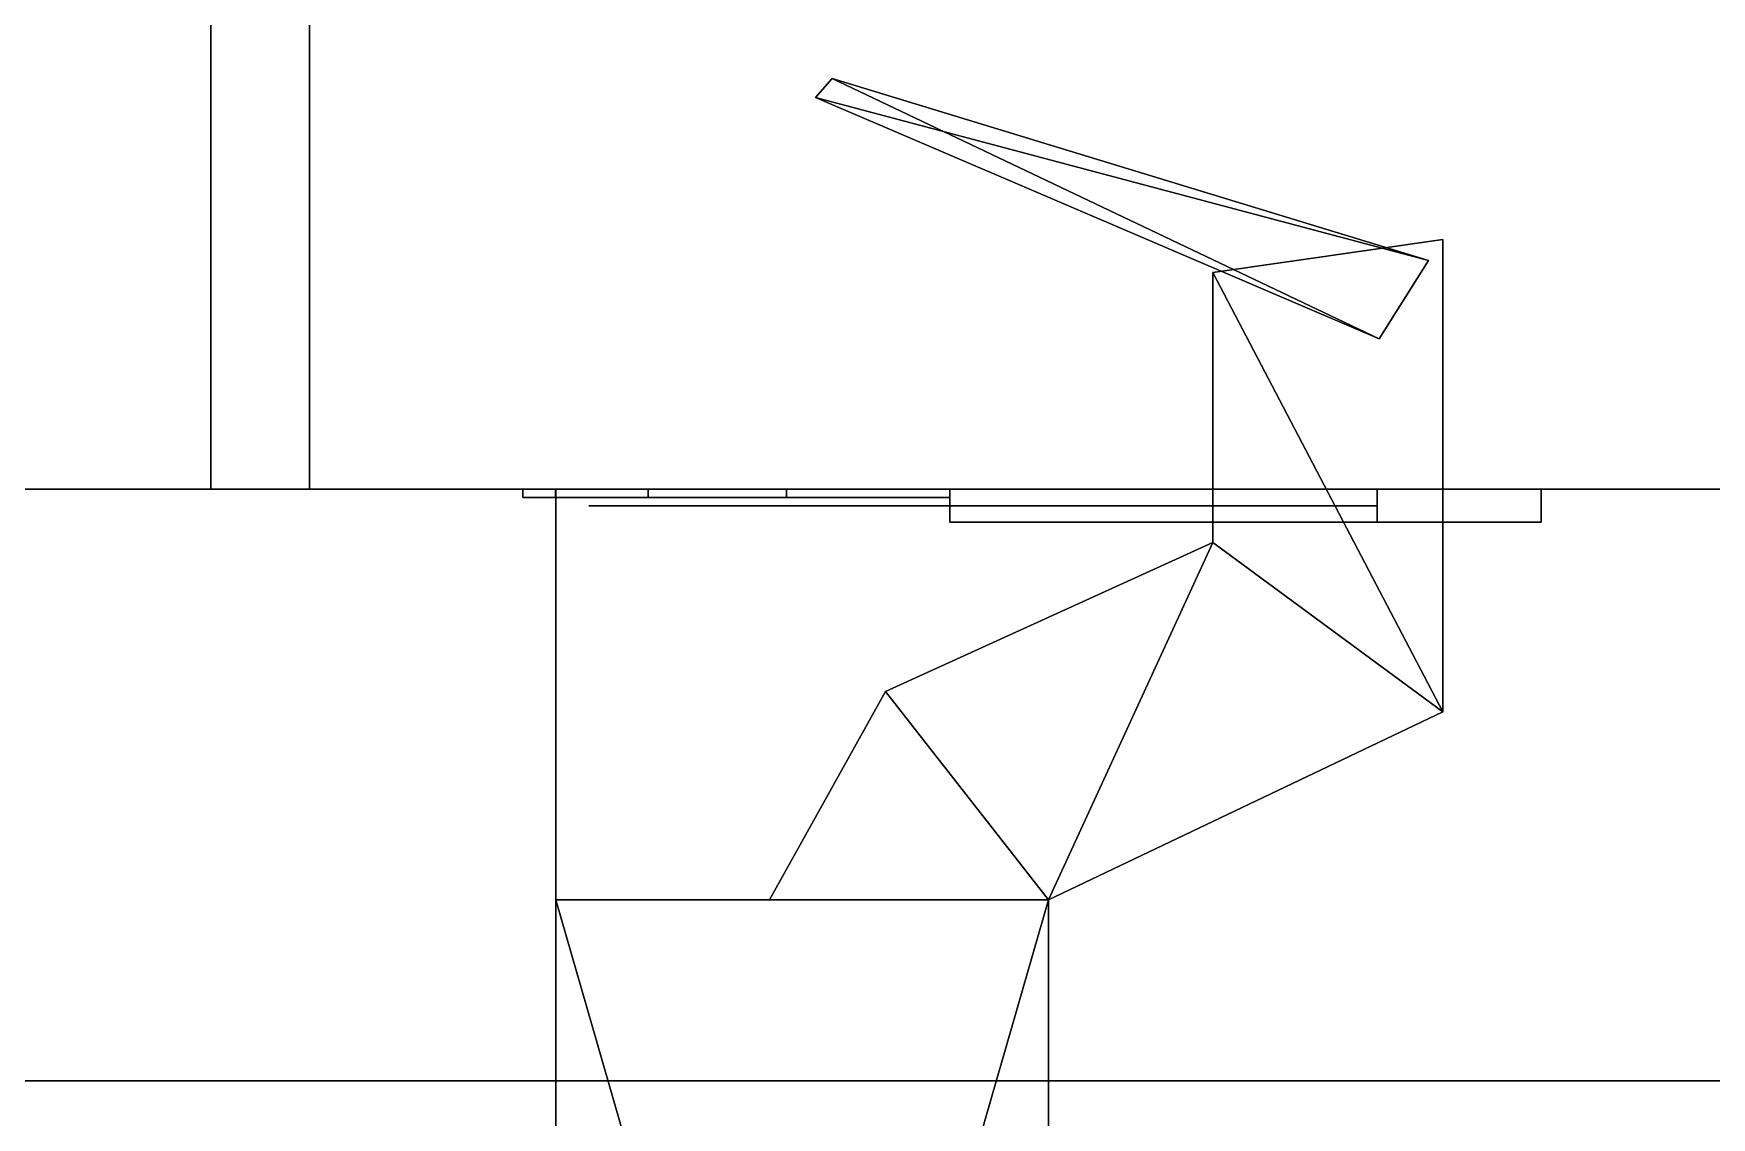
# Model space of a CAD drawing. Extents: x 0 to 4956, y -4930 to 0.
# Drawn here: x 1926.6 to 1977.7, y -4269.1 to -4236.1 of the extents above; entities that cross this region are included whole.
import ezdxf

# ---------------------------------------------------------------- set-up
doc = ezdxf.new("R2010")
doc.units = 0
for name, color, linetype in [('LAYER0', 7, 'CONTINUOUS'), ('LAYER1137', 28, 'CONTINUOUS'), ('LAYER1138', 253, 'CONTINUOUS'), ('LAYER1139', 28, 'CONTINUOUS'), ('LAYER1140', 253, 'CONTINUOUS'), ('LAYER1141', 28, 'CONTINUOUS'), ('LAYER1142', 253, 'CONTINUOUS'), ('LAYER1143', 28, 'CONTINUOUS'), ('LAYER1144', 253, 'CONTINUOUS'), ('LAYER1145', 28, 'CONTINUOUS'), ('LAYER1146', 253, 'CONTINUOUS'), ('LAYER1147', 9, 'CONTINUOUS'), ('LAYER1180', 9, 'CONTINUOUS'), ('LAYER1223', 9, 'CONTINUOUS'), ('LAYER832', 9, 'CONTINUOUS'), ('LAYER841', 7, 'CONTINUOUS'), ('LAYER843', 7, 'CONTINUOUS'), ('LAYER852', 7, 'CONTINUOUS')]:
    doc.layers.add(name, color=color, linetype=linetype)

msp = doc.modelspace()

# ---------------------------------------------------------------- linework, layer by layer
at = {"layer": 'LAYER0', "invisible_edges": 1}
for points in [[(4956, 0), (0, -4930), (0, 0), (4956, 0)], [(4956, -4930, 5), (0, 0, 5), (0, -4930, 5), (4956, -4930, 5)], [(0, 0, 5), (4956, -4930, 5), (4956, 0, 5), (0, 0, 5)], [(0, -4930), (4956, 0), (4956, -4930), (0, -4930)]]:
    msp.add_3dface(points, dxfattribs=at)
at = {"layer": 'LAYER1137'}
for points, invisible_edges in [([(1942.49, -4250.25, 183.0251), (1941.5, -4250.25, 188), (1943.5, -4250.25, 188), (1943.5, -4250.25, 182.5)], 10), ([(1941.5, -4250.25, 188), (1942.49, -4250.25, 192.9749), (1943.5, -4250.25, 193.5), (1943.5, -4250.25, 188)], 10), ([(1945.308, -4250.25, 178.8076), (1942.49, -4250.25, 183.0251), (1943.5, -4250.25, 182.5), (1947, -4250.25, 182.5)], 10), ([(1942.49, -4250.25, 192.9749), (1945.308, -4250.25, 197.1924), (1947, -4250.25, 193.5), (1943.5, -4250.25, 193.5)], 10), ([(1949.525, -4250.25, 175.9896), (1945.308, -4250.25, 178.8076), (1947, -4250.25, 182.5), (1950.5, -4250.25, 182.5)], 10), ([(1945.308, -4250.25, 197.1924), (1949.525, -4250.25, 200.0104), (1950.5, -4250.25, 193.5), (1947, -4250.25, 193.5)], 10), ([(1954.5, -4250.25, 175), (1949.525, -4250.25, 175.9896), (1950.5, -4250.25, 182.5), (1954.5, -4250.25, 179)], 2), ([(1949.525, -4250.25, 200.0104), (1954.5, -4250.25, 201), (1954.5, -4250.25, 197), (1950.5, -4250.25, 193.5)], 8), ([(1943.5, -4250.5, 193.5), (1943.5, -4250.5, 182.5), (1950.5, -4250.5, 182.5), (1950.291, -4250.5, 193.3167)], 4), ([(1950.291, -4250.5, 193.3167), (1950.5, -4250.5, 182.5), (1954.5, -4250.5, 179), (1954.5, -4250.5, 197)], 5), ([(1954.5, -4250.5, 197), (1954.5, -4250.5, 179), (1967.5, -4250.5, 179), (1967.5, -4250.5, 197)], 1), ([(1972.5, -4251, 167), (1967.5, -4251, 179), (1954.5, -4251, 179), (1954.5, -4251, 167)], 1), ([(1972.5, -4251, 209), (1967.5, -4251, 197), (1954.5, -4251, 197), (1954.5, -4251, 209)], 1), ([(1972.5, -4251, 209), (1972.5, -4251, 167), (1967.5, -4251, 179), (1967.5, -4251, 197)], 10)]:
    msp.add_3dface(points, dxfattribs=dict(at, invisible_edges=invisible_edges))
for points in [[(1954.5, -4250, 179), (1954.5, -4250, 167), (1954.5, -4250, 179)], [(1954.5, -4250, 197), (1954.5, -4250, 209), (1954.5, -4250, 197)], [(1967.5, -4251, 179), (1967.5, -4250, 179), (1954.5, -4250, 179), (1954.5, -4251, 179)], [(1954.5, -4251, 179), (1954.5, -4250, 179), (1954.5, -4250, 167), (1954.5, -4251, 167)], [(1954.5, -4251, 167), (1954.5, -4250, 167), (1972.5, -4250, 167), (1972.5, -4251, 167)], [(1967.5, -4251, 197), (1967.5, -4250, 197), (1954.5, -4250, 197), (1954.5, -4251, 197)], [(1954.5, -4251, 197), (1954.5, -4250, 197), (1954.5, -4250, 209), (1954.5, -4251, 209)], [(1954.5, -4251, 209), (1954.5, -4250, 209), (1972.5, -4250, 209), (1972.5, -4251, 209)], [(1972.5, -4250, 167), (1954.5, -4250, 167), (1954.5, -4250, 209), (1972.5, -4250, 209)], [(1967.5, -4250, 179), (1967.5, -4250, 197), (1967.5, -4250, 179)], [(1967.5, -4251, 179), (1967.5, -4250, 179), (1967.5, -4250, 197), (1967.5, -4251, 197)], [(1972.5, -4251, 209), (1972.5, -4250, 209), (1972.5, -4251, 209)], [(1972.5, -4250, 167), (1972.5, -4250, 209), (1972.5, -4251, 209), (1972.5, -4251, 167)], [(1972.5, -4251, 167), (1954.5, -4251, 167), (1954.5, -4251, 167), (1972.5, -4251, 167)], [(1972.5, -4251, 209), (1954.5, -4251, 209), (1954.5, -4251, 209), (1972.5, -4251, 209)]]:
    msp.add_3dface(points, dxfattribs=at)
at = {"layer": 'LAYER1138'}
for points in [[(1950.41, -4238.08, 182.3478), (1950.91, -4237.5, 182.3478), (1967.57, -4245.42, 182.3478), (1950.41, -4238.08, 182.3478)], [(1950.41, -4238.08, 193.6522), (1969.07, -4243.04, 193.6522), (1950.91, -4237.5, 193.6522), (1950.41, -4238.08, 193.6522)], [(1967.57, -4245.42, 182.3478), (1950.91, -4237.5, 182.3478), (1969.07, -4243.04, 182.3478), (1967.57, -4245.42, 182.3478)], [(1950.91, -4237.5, 182.3478), (1950.91, -4237.5, 193.6522), (1969.07, -4243.04, 182.3478), (1950.91, -4237.5, 182.3478)], [(1969.07, -4243.04, 182.3478), (1950.91, -4237.5, 193.6522), (1969.07, -4243.04, 193.6522), (1969.07, -4243.04, 182.3478)], [(1967.57, -4245.42, 193.6522), (1969.07, -4243.04, 193.6522), (1950.41, -4238.08, 193.6522), (1967.57, -4245.42, 193.6522)], [(1969.5, -4256.77, 194.7826), (1969.5, -4242.4, 194.7826), (1962.5, -4243.4, 194.7826), (1969.5, -4256.77, 194.7826)], [(1969.5, -4242.4, 181.2174), (1969.5, -4256.77, 181.2174), (1962.5, -4243.4, 181.2174), (1969.5, -4242.4, 181.2174)], [(1969.5, -4256.77, 194.7826), (1969.5, -4256.77, 181.2174), (1969.5, -4242.4, 181.2174), (1969.5, -4256.77, 194.7826)], [(1969.5, -4256.77, 194.7826), (1969.5, -4242.4, 181.2174), (1969.5, -4242.4, 194.7826), (1969.5, -4256.77, 194.7826)], [(1969.5, -4256.77, 194.7826), (1962.5, -4243.4, 194.7826), (1962.5, -4251.62, 194.7826), (1969.5, -4256.77, 194.7826)], [(1962.5, -4243.4, 181.2174), (1969.5, -4256.77, 181.2174), (1962.5, -4251.62, 181.2174), (1962.5, -4243.4, 181.2174)], [(1952.54, -4256.16, 194.7826), (1957.5, -4262.5, 194.7826), (1962.5, -4251.62, 194.7826), (1952.54, -4256.16, 194.7826)], [(1957.5, -4262.5, 181.2174), (1952.54, -4256.16, 181.2174), (1962.5, -4251.62, 181.2174), (1957.5, -4262.5, 181.2174)], [(1962.5, -4251.62, 194.7826), (1957.5, -4262.5, 194.7826), (1969.5, -4256.77, 194.7826), (1962.5, -4251.62, 194.7826)], [(1957.5, -4262.5, 181.2174), (1962.5, -4251.62, 181.2174), (1969.5, -4256.77, 181.2174), (1957.5, -4262.5, 181.2174)], [(1957.5, -4262.5, 194.7826), (1952.54, -4256.16, 194.7826), (1949, -4262.5, 194.7826), (1957.5, -4262.5, 194.7826)], [(1952.54, -4256.16, 181.2174), (1957.5, -4262.5, 181.2174), (1949, -4262.5, 181.2174), (1952.54, -4256.16, 181.2174)], [(1969.5, -4256.77, 181.2174), (1969.5, -4256.77, 194.7826), (1957.5, -4262.5, 181.2174), (1969.5, -4256.77, 181.2174)], [(1957.5, -4262.5, 181.2174), (1969.5, -4256.77, 194.7826), (1957.5, -4262.5, 194.7826), (1957.5, -4262.5, 181.2174)], [(1942.5, -4262.5, 181.2174), (1957.5, -4262.5, 181.2174), (1942.5, -4314.5, 181.2174), (1942.5, -4262.5, 181.2174)], [(1942.5, -4314.5, 181.2174), (1957.5, -4262.5, 181.2174), (1957.5, -4314.5, 181.2174), (1942.5, -4314.5, 181.2174)], [(1942.5, -4314.5, 194.7826), (1957.5, -4314.5, 194.7826), (1942.5, -4262.5, 194.7826), (1942.5, -4314.5, 194.7826)], [(1942.5, -4262.5, 194.7826), (1957.5, -4314.5, 194.7826), (1957.5, -4262.5, 194.7826), (1942.5, -4262.5, 194.7826)], [(1957.5, -4262.5, 181.2174), (1957.5, -4262.5, 194.7826), (1957.5, -4314.5, 181.2174), (1957.5, -4262.5, 181.2174)], [(1957.5, -4314.5, 181.2174), (1957.5, -4262.5, 194.7826), (1957.5, -4314.5, 194.7826), (1957.5, -4314.5, 181.2174)]]:
    msp.add_3dface(points, dxfattribs=at)
at = {"layer": 'LAYER1139'}
for points, invisible_edges in [([(1942.49, -4250.25, 746.5251), (1941.5, -4250.25, 751.5), (1943.5, -4250.25, 751.5), (1943.5, -4250.25, 746)], 10), ([(1941.5, -4250.25, 751.5), (1942.49, -4250.25, 756.4749), (1943.5, -4250.25, 757), (1943.5, -4250.25, 751.5)], 10), ([(1945.308, -4250.25, 742.3076), (1942.49, -4250.25, 746.5251), (1943.5, -4250.25, 746), (1947, -4250.25, 746)], 10), ([(1942.49, -4250.25, 756.4749), (1945.308, -4250.25, 760.6924), (1947, -4250.25, 757), (1943.5, -4250.25, 757)], 10), ([(1949.525, -4250.25, 739.4896), (1945.308, -4250.25, 742.3076), (1947, -4250.25, 746), (1950.5, -4250.25, 746)], 10), ([(1945.308, -4250.25, 760.6924), (1949.525, -4250.25, 763.5104), (1950.5, -4250.25, 757), (1947, -4250.25, 757)], 10), ([(1954.5, -4250.25, 738.5), (1949.525, -4250.25, 739.4896), (1950.5, -4250.25, 746), (1954.5, -4250.25, 742.5)], 2), ([(1949.525, -4250.25, 763.5104), (1954.5, -4250.25, 764.5), (1954.5, -4250.25, 760.5), (1950.5, -4250.25, 757)], 8), ([(1943.5, -4250.5, 757), (1943.5, -4250.5, 746), (1950.5, -4250.5, 746), (1950.291, -4250.5, 756.8167)], 4), ([(1950.291, -4250.5, 756.8167), (1950.5, -4250.5, 746), (1954.5, -4250.5, 742.5), (1954.5, -4250.5, 760.5)], 5), ([(1954.5, -4250.5, 760.5), (1954.5, -4250.5, 742.5), (1967.5, -4250.5, 742.5), (1967.5, -4250.5, 760.5)], 1), ([(1972.5, -4251, 730.5), (1967.5, -4251, 742.5), (1954.5, -4251, 742.5), (1954.5, -4251, 730.5)], 1), ([(1972.5, -4251, 772.5), (1967.5, -4251, 760.5), (1954.5, -4251, 760.5), (1954.5, -4251, 772.5)], 1), ([(1972.5, -4251, 772.5), (1972.5, -4251, 730.5), (1967.5, -4251, 742.5), (1967.5, -4251, 760.5)], 10)]:
    msp.add_3dface(points, dxfattribs=dict(at, invisible_edges=invisible_edges))
for points in [[(1954.5, -4250, 742.5), (1954.5, -4250, 730.5), (1954.5, -4250, 742.5)], [(1954.5, -4250, 760.5), (1954.5, -4250, 772.5), (1954.5, -4250, 760.5)], [(1967.5, -4251, 742.5), (1967.5, -4250, 742.5), (1954.5, -4250, 742.5), (1954.5, -4251, 742.5)], [(1954.5, -4251, 742.5), (1954.5, -4250, 742.5), (1954.5, -4250, 730.5), (1954.5, -4251, 730.5)], [(1954.5, -4251, 730.5), (1954.5, -4250, 730.5), (1972.5, -4250, 730.5), (1972.5, -4251, 730.5)], [(1967.5, -4251, 760.5), (1967.5, -4250, 760.5), (1954.5, -4250, 760.5), (1954.5, -4251, 760.5)], [(1954.5, -4251, 760.5), (1954.5, -4250, 760.5), (1954.5, -4250, 772.5), (1954.5, -4251, 772.5)], [(1954.5, -4251, 772.5), (1954.5, -4250, 772.5), (1972.5, -4250, 772.5), (1972.5, -4251, 772.5)], [(1972.5, -4250, 730.5), (1954.5, -4250, 730.5), (1954.5, -4250, 772.5), (1972.5, -4250, 772.5)], [(1967.5, -4250, 742.5), (1967.5, -4250, 760.5), (1967.5, -4250, 742.5)], [(1967.5, -4251, 742.5), (1967.5, -4250, 742.5), (1967.5, -4250, 760.5), (1967.5, -4251, 760.5)], [(1972.5, -4251, 772.5), (1972.5, -4250, 772.5), (1972.5, -4251, 772.5)], [(1972.5, -4250, 730.5), (1972.5, -4250, 772.5), (1972.5, -4251, 772.5), (1972.5, -4251, 730.5)], [(1972.5, -4251, 730.5), (1954.5, -4251, 730.5), (1954.5, -4251, 730.5), (1972.5, -4251, 730.5)], [(1972.5, -4251, 772.5), (1954.5, -4251, 772.5), (1954.5, -4251, 772.5), (1972.5, -4251, 772.5)]]:
    msp.add_3dface(points, dxfattribs=at)
at = {"layer": 'LAYER1140'}
for points in [[(1950.41, -4238.08, 745.8478), (1950.91, -4237.5, 745.8478), (1967.57, -4245.42, 745.8478), (1950.41, -4238.08, 745.8478)], [(1950.41, -4238.08, 757.1522), (1969.07, -4243.04, 757.1522), (1950.91, -4237.5, 757.1522), (1950.41, -4238.08, 757.1522)], [(1967.57, -4245.42, 745.8478), (1950.91, -4237.5, 745.8478), (1969.07, -4243.04, 745.8478), (1967.57, -4245.42, 745.8478)], [(1950.91, -4237.5, 745.8478), (1950.91, -4237.5, 757.1522), (1969.07, -4243.04, 745.8478), (1950.91, -4237.5, 745.8478)], [(1969.07, -4243.04, 745.8478), (1950.91, -4237.5, 757.1522), (1969.07, -4243.04, 757.1522), (1969.07, -4243.04, 745.8478)], [(1967.57, -4245.42, 757.1522), (1969.07, -4243.04, 757.1522), (1950.41, -4238.08, 757.1522), (1967.57, -4245.42, 757.1522)], [(1969.5, -4256.77, 758.2826), (1969.5, -4242.4, 758.2826), (1962.5, -4243.4, 758.2826), (1969.5, -4256.77, 758.2826)], [(1969.5, -4242.4, 744.7174), (1969.5, -4256.77, 744.7174), (1962.5, -4243.4, 744.7174), (1969.5, -4242.4, 744.7174)], [(1969.5, -4256.77, 758.2826), (1969.5, -4256.77, 744.7174), (1969.5, -4242.4, 744.7174), (1969.5, -4256.77, 758.2826)], [(1969.5, -4256.77, 758.2826), (1969.5, -4242.4, 744.7174), (1969.5, -4242.4, 758.2826), (1969.5, -4256.77, 758.2826)], [(1969.5, -4256.77, 758.2826), (1962.5, -4243.4, 758.2826), (1962.5, -4251.62, 758.2826), (1969.5, -4256.77, 758.2826)], [(1962.5, -4243.4, 744.7174), (1969.5, -4256.77, 744.7174), (1962.5, -4251.62, 744.7174), (1962.5, -4243.4, 744.7174)], [(1952.54, -4256.16, 758.2826), (1957.5, -4262.5, 758.2826), (1962.5, -4251.62, 758.2826), (1952.54, -4256.16, 758.2826)], [(1957.5, -4262.5, 744.7174), (1952.54, -4256.16, 744.7174), (1962.5, -4251.62, 744.7174), (1957.5, -4262.5, 744.7174)], [(1962.5, -4251.62, 758.2826), (1957.5, -4262.5, 758.2826), (1969.5, -4256.77, 758.2826), (1962.5, -4251.62, 758.2826)], [(1957.5, -4262.5, 744.7174), (1962.5, -4251.62, 744.7174), (1969.5, -4256.77, 744.7174), (1957.5, -4262.5, 744.7174)], [(1957.5, -4262.5, 758.2826), (1952.54, -4256.16, 758.2826), (1949, -4262.5, 758.2826), (1957.5, -4262.5, 758.2826)], [(1952.54, -4256.16, 744.7174), (1957.5, -4262.5, 744.7174), (1949, -4262.5, 744.7174), (1952.54, -4256.16, 744.7174)], [(1969.5, -4256.77, 744.7174), (1969.5, -4256.77, 758.2826), (1957.5, -4262.5, 744.7174), (1969.5, -4256.77, 744.7174)], [(1957.5, -4262.5, 744.7174), (1969.5, -4256.77, 758.2826), (1957.5, -4262.5, 758.2826), (1957.5, -4262.5, 744.7174)], [(1942.5, -4262.5, 744.7174), (1957.5, -4262.5, 744.7174), (1942.5, -4314.5, 744.7174), (1942.5, -4262.5, 744.7174)], [(1942.5, -4314.5, 744.7174), (1957.5, -4262.5, 744.7174), (1957.5, -4314.5, 744.7174), (1942.5, -4314.5, 744.7174)], [(1942.5, -4314.5, 758.2826), (1957.5, -4314.5, 758.2826), (1942.5, -4262.5, 758.2826), (1942.5, -4314.5, 758.2826)], [(1942.5, -4262.5, 758.2826), (1957.5, -4314.5, 758.2826), (1957.5, -4262.5, 758.2826), (1942.5, -4262.5, 758.2826)], [(1957.5, -4262.5, 744.7174), (1957.5, -4262.5, 758.2826), (1957.5, -4314.5, 744.7174), (1957.5, -4262.5, 744.7174)], [(1957.5, -4314.5, 744.7174), (1957.5, -4262.5, 758.2826), (1957.5, -4314.5, 758.2826), (1957.5, -4314.5, 744.7174)]]:
    msp.add_3dface(points, dxfattribs=at)
at = {"layer": 'LAYER1141'}
for points, invisible_edges in [([(1942.49, -4250.25, 1310.025), (1941.5, -4250.25, 1315), (1943.5, -4250.25, 1315), (1943.5, -4250.25, 1309.5)], 10), ([(1941.5, -4250.25, 1315), (1942.49, -4250.25, 1319.975), (1943.5, -4250.25, 1320.5), (1943.5, -4250.25, 1315)], 10), ([(1945.308, -4250.25, 1305.808), (1942.49, -4250.25, 1310.025), (1943.5, -4250.25, 1309.5), (1947, -4250.25, 1309.5)], 10), ([(1942.49, -4250.25, 1319.975), (1945.308, -4250.25, 1324.192), (1947, -4250.25, 1320.5), (1943.5, -4250.25, 1320.5)], 10), ([(1949.525, -4250.25, 1302.99), (1945.308, -4250.25, 1305.808), (1947, -4250.25, 1309.5), (1950.5, -4250.25, 1309.5)], 10), ([(1945.308, -4250.25, 1324.192), (1949.525, -4250.25, 1327.01), (1950.5, -4250.25, 1320.5), (1947, -4250.25, 1320.5)], 10), ([(1954.5, -4250.25, 1302), (1949.525, -4250.25, 1302.99), (1950.5, -4250.25, 1309.5), (1954.5, -4250.25, 1306)], 2), ([(1949.525, -4250.25, 1327.01), (1954.5, -4250.25, 1328), (1954.5, -4250.25, 1324), (1950.5, -4250.25, 1320.5)], 8), ([(1943.5, -4250.5, 1320.5), (1943.5, -4250.5, 1309.5), (1950.5, -4250.5, 1309.5), (1950.291, -4250.5, 1320.317)], 4), ([(1950.291, -4250.5, 1320.317), (1950.5, -4250.5, 1309.5), (1954.5, -4250.5, 1306), (1954.5, -4250.5, 1324)], 5), ([(1954.5, -4250.5, 1324), (1954.5, -4250.5, 1306), (1967.5, -4250.5, 1306), (1967.5, -4250.5, 1324)], 1), ([(1972.5, -4251, 1294), (1967.5, -4251, 1306), (1954.5, -4251, 1306), (1954.5, -4251, 1294)], 1), ([(1972.5, -4251, 1336), (1967.5, -4251, 1324), (1954.5, -4251, 1324), (1954.5, -4251, 1336)], 1), ([(1972.5, -4251, 1336), (1972.5, -4251, 1294), (1967.5, -4251, 1306), (1967.5, -4251, 1324)], 10)]:
    msp.add_3dface(points, dxfattribs=dict(at, invisible_edges=invisible_edges))
for points in [[(1954.5, -4250, 1306), (1954.5, -4250, 1294), (1954.5, -4250, 1306)], [(1954.5, -4250, 1324), (1954.5, -4250, 1336), (1954.5, -4250, 1324)], [(1967.5, -4251, 1306), (1967.5, -4250, 1306), (1954.5, -4250, 1306), (1954.5, -4251, 1306)], [(1954.5, -4251, 1306), (1954.5, -4250, 1306), (1954.5, -4250, 1294), (1954.5, -4251, 1294)], [(1954.5, -4251, 1294), (1954.5, -4250, 1294), (1972.5, -4250, 1294), (1972.5, -4251, 1294)], [(1967.5, -4251, 1324), (1967.5, -4250, 1324), (1954.5, -4250, 1324), (1954.5, -4251, 1324)], [(1954.5, -4251, 1324), (1954.5, -4250, 1324), (1954.5, -4250, 1336), (1954.5, -4251, 1336)], [(1954.5, -4251, 1336), (1954.5, -4250, 1336), (1972.5, -4250, 1336), (1972.5, -4251, 1336)], [(1972.5, -4250, 1294), (1954.5, -4250, 1294), (1954.5, -4250, 1336), (1972.5, -4250, 1336)], [(1967.5, -4250, 1306), (1967.5, -4250, 1324), (1967.5, -4250, 1306)], [(1967.5, -4251, 1306), (1967.5, -4250, 1306), (1967.5, -4250, 1324), (1967.5, -4251, 1324)], [(1972.5, -4251, 1336), (1972.5, -4250, 1336), (1972.5, -4251, 1336)], [(1972.5, -4250, 1294), (1972.5, -4250, 1336), (1972.5, -4251, 1336), (1972.5, -4251, 1294)], [(1972.5, -4251, 1294), (1954.5, -4251, 1294), (1954.5, -4251, 1294), (1972.5, -4251, 1294)], [(1972.5, -4251, 1336), (1954.5, -4251, 1336), (1954.5, -4251, 1336), (1972.5, -4251, 1336)]]:
    msp.add_3dface(points, dxfattribs=at)
at = {"layer": 'LAYER1142'}
for points in [[(1950.41, -4238.08, 1309.348), (1950.91, -4237.5, 1309.348), (1967.57, -4245.42, 1309.348), (1950.41, -4238.08, 1309.348)], [(1950.41, -4238.08, 1320.652), (1969.07, -4243.04, 1320.652), (1950.91, -4237.5, 1320.652), (1950.41, -4238.08, 1320.652)], [(1967.57, -4245.42, 1309.348), (1950.91, -4237.5, 1309.348), (1969.07, -4243.04, 1309.348), (1967.57, -4245.42, 1309.348)], [(1950.91, -4237.5, 1309.348), (1950.91, -4237.5, 1320.652), (1969.07, -4243.04, 1309.348), (1950.91, -4237.5, 1309.348)], [(1969.07, -4243.04, 1309.348), (1950.91, -4237.5, 1320.652), (1969.07, -4243.04, 1320.652), (1969.07, -4243.04, 1309.348)], [(1967.57, -4245.42, 1320.652), (1969.07, -4243.04, 1320.652), (1950.41, -4238.08, 1320.652), (1967.57, -4245.42, 1320.652)], [(1969.5, -4256.77, 1321.783), (1969.5, -4242.4, 1321.783), (1962.5, -4243.4, 1321.783), (1969.5, -4256.77, 1321.783)], [(1969.5, -4242.4, 1308.217), (1969.5, -4256.77, 1308.217), (1962.5, -4243.4, 1308.217), (1969.5, -4242.4, 1308.217)], [(1969.5, -4256.77, 1321.783), (1969.5, -4256.77, 1308.217), (1969.5, -4242.4, 1308.217), (1969.5, -4256.77, 1321.783)], [(1969.5, -4256.77, 1321.783), (1969.5, -4242.4, 1308.217), (1969.5, -4242.4, 1321.783), (1969.5, -4256.77, 1321.783)], [(1969.5, -4256.77, 1321.783), (1962.5, -4243.4, 1321.783), (1962.5, -4251.62, 1321.783), (1969.5, -4256.77, 1321.783)], [(1962.5, -4243.4, 1308.217), (1969.5, -4256.77, 1308.217), (1962.5, -4251.62, 1308.217), (1962.5, -4243.4, 1308.217)], [(1952.54, -4256.16, 1321.783), (1957.5, -4262.5, 1321.783), (1962.5, -4251.62, 1321.783), (1952.54, -4256.16, 1321.783)], [(1957.5, -4262.5, 1308.217), (1952.54, -4256.16, 1308.217), (1962.5, -4251.62, 1308.217), (1957.5, -4262.5, 1308.217)], [(1962.5, -4251.62, 1321.783), (1957.5, -4262.5, 1321.783), (1969.5, -4256.77, 1321.783), (1962.5, -4251.62, 1321.783)], [(1957.5, -4262.5, 1308.217), (1962.5, -4251.62, 1308.217), (1969.5, -4256.77, 1308.217), (1957.5, -4262.5, 1308.217)], [(1957.5, -4262.5, 1321.783), (1952.54, -4256.16, 1321.783), (1949, -4262.5, 1321.783), (1957.5, -4262.5, 1321.783)], [(1952.54, -4256.16, 1308.217), (1957.5, -4262.5, 1308.217), (1949, -4262.5, 1308.217), (1952.54, -4256.16, 1308.217)], [(1969.5, -4256.77, 1308.217), (1969.5, -4256.77, 1321.783), (1957.5, -4262.5, 1308.217), (1969.5, -4256.77, 1308.217)], [(1957.5, -4262.5, 1308.217), (1969.5, -4256.77, 1321.783), (1957.5, -4262.5, 1321.783), (1957.5, -4262.5, 1308.217)], [(1942.5, -4262.5, 1308.217), (1957.5, -4262.5, 1308.217), (1942.5, -4314.5, 1308.217), (1942.5, -4262.5, 1308.217)], [(1942.5, -4314.5, 1308.217), (1957.5, -4262.5, 1308.217), (1957.5, -4314.5, 1308.217), (1942.5, -4314.5, 1308.217)], [(1942.5, -4314.5, 1321.783), (1957.5, -4314.5, 1321.783), (1942.5, -4262.5, 1321.783), (1942.5, -4314.5, 1321.783)], [(1942.5, -4262.5, 1321.783), (1957.5, -4314.5, 1321.783), (1957.5, -4262.5, 1321.783), (1942.5, -4262.5, 1321.783)], [(1957.5, -4262.5, 1308.217), (1957.5, -4262.5, 1321.783), (1957.5, -4314.5, 1308.217), (1957.5, -4262.5, 1308.217)], [(1957.5, -4314.5, 1308.217), (1957.5, -4262.5, 1321.783), (1957.5, -4314.5, 1321.783), (1957.5, -4314.5, 1308.217)]]:
    msp.add_3dface(points, dxfattribs=at)
at = {"layer": 'LAYER1143'}
for points, invisible_edges in [([(1942.49, -4250.25, 1873.525), (1941.5, -4250.25, 1878.5), (1943.5, -4250.25, 1878.5), (1943.5, -4250.25, 1873)], 10), ([(1941.5, -4250.25, 1878.5), (1942.49, -4250.25, 1883.475), (1943.5, -4250.25, 1884), (1943.5, -4250.25, 1878.5)], 10), ([(1945.308, -4250.25, 1869.308), (1942.49, -4250.25, 1873.525), (1943.5, -4250.25, 1873), (1947, -4250.25, 1873)], 10), ([(1942.49, -4250.25, 1883.475), (1945.308, -4250.25, 1887.692), (1947, -4250.25, 1884), (1943.5, -4250.25, 1884)], 10), ([(1949.525, -4250.25, 1866.49), (1945.308, -4250.25, 1869.308), (1947, -4250.25, 1873), (1950.5, -4250.25, 1873)], 10), ([(1945.308, -4250.25, 1887.692), (1949.525, -4250.25, 1890.51), (1950.5, -4250.25, 1884), (1947, -4250.25, 1884)], 10), ([(1954.5, -4250.25, 1865.5), (1949.525, -4250.25, 1866.49), (1950.5, -4250.25, 1873), (1954.5, -4250.25, 1869.5)], 2), ([(1949.525, -4250.25, 1890.51), (1954.5, -4250.25, 1891.5), (1954.5, -4250.25, 1887.5), (1950.5, -4250.25, 1884)], 8), ([(1943.5, -4250.5, 1884), (1943.5, -4250.5, 1873), (1950.5, -4250.5, 1873), (1950.291, -4250.5, 1883.817)], 4), ([(1950.291, -4250.5, 1883.817), (1950.5, -4250.5, 1873), (1954.5, -4250.5, 1869.5), (1954.5, -4250.5, 1887.5)], 5), ([(1954.5, -4250.5, 1887.5), (1954.5, -4250.5, 1869.5), (1967.5, -4250.5, 1869.5), (1967.5, -4250.5, 1887.5)], 1), ([(1972.5, -4251, 1857.5), (1967.5, -4251, 1869.5), (1954.5, -4251, 1869.5), (1954.5, -4251, 1857.5)], 1), ([(1972.5, -4251, 1899.5), (1967.5, -4251, 1887.5), (1954.5, -4251, 1887.5), (1954.5, -4251, 1899.5)], 1), ([(1972.5, -4251, 1899.5), (1972.5, -4251, 1857.5), (1967.5, -4251, 1869.5), (1967.5, -4251, 1887.5)], 10)]:
    msp.add_3dface(points, dxfattribs=dict(at, invisible_edges=invisible_edges))
for points in [[(1954.5, -4250, 1869.5), (1954.5, -4250, 1857.5), (1954.5, -4250, 1869.5)], [(1954.5, -4250, 1887.5), (1954.5, -4250, 1899.5), (1954.5, -4250, 1887.5)], [(1967.5, -4251, 1869.5), (1967.5, -4250, 1869.5), (1954.5, -4250, 1869.5), (1954.5, -4251, 1869.5)], [(1954.5, -4251, 1869.5), (1954.5, -4250, 1869.5), (1954.5, -4250, 1857.5), (1954.5, -4251, 1857.5)], [(1954.5, -4251, 1857.5), (1954.5, -4250, 1857.5), (1972.5, -4250, 1857.5), (1972.5, -4251, 1857.5)], [(1967.5, -4251, 1887.5), (1967.5, -4250, 1887.5), (1954.5, -4250, 1887.5), (1954.5, -4251, 1887.5)], [(1954.5, -4251, 1887.5), (1954.5, -4250, 1887.5), (1954.5, -4250, 1899.5), (1954.5, -4251, 1899.5)], [(1954.5, -4251, 1899.5), (1954.5, -4250, 1899.5), (1972.5, -4250, 1899.5), (1972.5, -4251, 1899.5)], [(1972.5, -4250, 1857.5), (1954.5, -4250, 1857.5), (1954.5, -4250, 1899.5), (1972.5, -4250, 1899.5)], [(1967.5, -4250, 1869.5), (1967.5, -4250, 1887.5), (1967.5, -4250, 1869.5)], [(1967.5, -4251, 1869.5), (1967.5, -4250, 1869.5), (1967.5, -4250, 1887.5), (1967.5, -4251, 1887.5)], [(1972.5, -4251, 1899.5), (1972.5, -4250, 1899.5), (1972.5, -4251, 1899.5)], [(1972.5, -4250, 1857.5), (1972.5, -4250, 1899.5), (1972.5, -4251, 1899.5), (1972.5, -4251, 1857.5)], [(1972.5, -4251, 1857.5), (1954.5, -4251, 1857.5), (1954.5, -4251, 1857.5), (1972.5, -4251, 1857.5)], [(1972.5, -4251, 1899.5), (1954.5, -4251, 1899.5), (1954.5, -4251, 1899.5), (1972.5, -4251, 1899.5)]]:
    msp.add_3dface(points, dxfattribs=at)
at = {"layer": 'LAYER1144'}
for points in [[(1950.41, -4238.08, 1872.848), (1950.91, -4237.5, 1872.848), (1967.57, -4245.42, 1872.848), (1950.41, -4238.08, 1872.848)], [(1950.41, -4238.08, 1884.152), (1969.07, -4243.04, 1884.152), (1950.91, -4237.5, 1884.152), (1950.41, -4238.08, 1884.152)], [(1967.57, -4245.42, 1872.848), (1950.91, -4237.5, 1872.848), (1969.07, -4243.04, 1872.848), (1967.57, -4245.42, 1872.848)], [(1950.91, -4237.5, 1872.848), (1950.91, -4237.5, 1884.152), (1969.07, -4243.04, 1872.848), (1950.91, -4237.5, 1872.848)], [(1969.07, -4243.04, 1872.848), (1950.91, -4237.5, 1884.152), (1969.07, -4243.04, 1884.152), (1969.07, -4243.04, 1872.848)], [(1967.57, -4245.42, 1884.152), (1969.07, -4243.04, 1884.152), (1950.41, -4238.08, 1884.152), (1967.57, -4245.42, 1884.152)], [(1969.5, -4256.77, 1885.283), (1969.5, -4242.4, 1885.283), (1962.5, -4243.4, 1885.283), (1969.5, -4256.77, 1885.283)], [(1969.5, -4242.4, 1871.717), (1969.5, -4256.77, 1871.717), (1962.5, -4243.4, 1871.717), (1969.5, -4242.4, 1871.717)], [(1969.5, -4256.77, 1885.283), (1969.5, -4256.77, 1871.717), (1969.5, -4242.4, 1871.717), (1969.5, -4256.77, 1885.283)], [(1969.5, -4256.77, 1885.283), (1969.5, -4242.4, 1871.717), (1969.5, -4242.4, 1885.283), (1969.5, -4256.77, 1885.283)], [(1969.5, -4256.77, 1885.283), (1962.5, -4243.4, 1885.283), (1962.5, -4251.62, 1885.283), (1969.5, -4256.77, 1885.283)], [(1962.5, -4243.4, 1871.717), (1969.5, -4256.77, 1871.717), (1962.5, -4251.62, 1871.717), (1962.5, -4243.4, 1871.717)], [(1952.54, -4256.16, 1885.283), (1957.5, -4262.5, 1885.283), (1962.5, -4251.62, 1885.283), (1952.54, -4256.16, 1885.283)], [(1957.5, -4262.5, 1871.717), (1952.54, -4256.16, 1871.717), (1962.5, -4251.62, 1871.717), (1957.5, -4262.5, 1871.717)], [(1962.5, -4251.62, 1885.283), (1957.5, -4262.5, 1885.283), (1969.5, -4256.77, 1885.283), (1962.5, -4251.62, 1885.283)], [(1957.5, -4262.5, 1871.717), (1962.5, -4251.62, 1871.717), (1969.5, -4256.77, 1871.717), (1957.5, -4262.5, 1871.717)], [(1957.5, -4262.5, 1885.283), (1952.54, -4256.16, 1885.283), (1949, -4262.5, 1885.283), (1957.5, -4262.5, 1885.283)], [(1952.54, -4256.16, 1871.717), (1957.5, -4262.5, 1871.717), (1949, -4262.5, 1871.717), (1952.54, -4256.16, 1871.717)], [(1969.5, -4256.77, 1871.717), (1969.5, -4256.77, 1885.283), (1957.5, -4262.5, 1871.717), (1969.5, -4256.77, 1871.717)], [(1957.5, -4262.5, 1871.717), (1969.5, -4256.77, 1885.283), (1957.5, -4262.5, 1885.283), (1957.5, -4262.5, 1871.717)], [(1942.5, -4262.5, 1871.717), (1957.5, -4262.5, 1871.717), (1942.5, -4314.5, 1871.717), (1942.5, -4262.5, 1871.717)], [(1942.5, -4314.5, 1871.717), (1957.5, -4262.5, 1871.717), (1957.5, -4314.5, 1871.717), (1942.5, -4314.5, 1871.717)], [(1942.5, -4314.5, 1885.283), (1957.5, -4314.5, 1885.283), (1942.5, -4262.5, 1885.283), (1942.5, -4314.5, 1885.283)], [(1942.5, -4262.5, 1885.283), (1957.5, -4314.5, 1885.283), (1957.5, -4262.5, 1885.283), (1942.5, -4262.5, 1885.283)], [(1957.5, -4262.5, 1871.717), (1957.5, -4262.5, 1885.283), (1957.5, -4314.5, 1871.717), (1957.5, -4262.5, 1871.717)], [(1957.5, -4314.5, 1871.717), (1957.5, -4262.5, 1885.283), (1957.5, -4314.5, 1885.283), (1957.5, -4314.5, 1871.717)]]:
    msp.add_3dface(points, dxfattribs=at)
at = {"layer": 'LAYER1145'}
for points, invisible_edges in [([(1942.49, -4250.25, 2437.025), (1941.5, -4250.25, 2442), (1943.5, -4250.25, 2442), (1943.5, -4250.25, 2436.5)], 10), ([(1941.5, -4250.25, 2442), (1942.49, -4250.25, 2446.975), (1943.5, -4250.25, 2447.5), (1943.5, -4250.25, 2442)], 10), ([(1945.308, -4250.25, 2432.808), (1942.49, -4250.25, 2437.025), (1943.5, -4250.25, 2436.5), (1947, -4250.25, 2436.5)], 10), ([(1942.49, -4250.25, 2446.975), (1945.308, -4250.25, 2451.192), (1947, -4250.25, 2447.5), (1943.5, -4250.25, 2447.5)], 10), ([(1949.525, -4250.25, 2429.99), (1945.308, -4250.25, 2432.808), (1947, -4250.25, 2436.5), (1950.5, -4250.25, 2436.5)], 10), ([(1945.308, -4250.25, 2451.192), (1949.525, -4250.25, 2454.01), (1950.5, -4250.25, 2447.5), (1947, -4250.25, 2447.5)], 10), ([(1954.5, -4250.25, 2429), (1949.525, -4250.25, 2429.99), (1950.5, -4250.25, 2436.5), (1954.5, -4250.25, 2433)], 2), ([(1949.525, -4250.25, 2454.01), (1954.5, -4250.25, 2455), (1954.5, -4250.25, 2451), (1950.5, -4250.25, 2447.5)], 8), ([(1943.5, -4250.5, 2447.5), (1943.5, -4250.5, 2436.5), (1950.5, -4250.5, 2436.5), (1950.291, -4250.5, 2447.317)], 4), ([(1950.291, -4250.5, 2447.317), (1950.5, -4250.5, 2436.5), (1954.5, -4250.5, 2433), (1954.5, -4250.5, 2451)], 5), ([(1954.5, -4250.5, 2451), (1954.5, -4250.5, 2433), (1967.5, -4250.5, 2433), (1967.5, -4250.5, 2451)], 1), ([(1972.5, -4251, 2421), (1967.5, -4251, 2433), (1954.5, -4251, 2433), (1954.5, -4251, 2421)], 1), ([(1972.5, -4251, 2463), (1967.5, -4251, 2451), (1954.5, -4251, 2451), (1954.5, -4251, 2463)], 1), ([(1972.5, -4251, 2463), (1972.5, -4251, 2421), (1967.5, -4251, 2433), (1967.5, -4251, 2451)], 10)]:
    msp.add_3dface(points, dxfattribs=dict(at, invisible_edges=invisible_edges))
for points in [[(1954.5, -4250, 2433), (1954.5, -4250, 2421), (1954.5, -4250, 2433)], [(1954.5, -4250, 2451), (1954.5, -4250, 2463), (1954.5, -4250, 2451)], [(1967.5, -4251, 2433), (1967.5, -4250, 2433), (1954.5, -4250, 2433), (1954.5, -4251, 2433)], [(1954.5, -4251, 2433), (1954.5, -4250, 2433), (1954.5, -4250, 2421), (1954.5, -4251, 2421)], [(1954.5, -4251, 2421), (1954.5, -4250, 2421), (1972.5, -4250, 2421), (1972.5, -4251, 2421)], [(1967.5, -4251, 2451), (1967.5, -4250, 2451), (1954.5, -4250, 2451), (1954.5, -4251, 2451)], [(1954.5, -4251, 2451), (1954.5, -4250, 2451), (1954.5, -4250, 2463), (1954.5, -4251, 2463)], [(1954.5, -4251, 2463), (1954.5, -4250, 2463), (1972.5, -4250, 2463), (1972.5, -4251, 2463)], [(1972.5, -4250, 2421), (1954.5, -4250, 2421), (1954.5, -4250, 2463), (1972.5, -4250, 2463)], [(1967.5, -4250, 2433), (1967.5, -4250, 2451), (1967.5, -4250, 2433)], [(1967.5, -4251, 2433), (1967.5, -4250, 2433), (1967.5, -4250, 2451), (1967.5, -4251, 2451)], [(1972.5, -4251, 2463), (1972.5, -4250, 2463), (1972.5, -4251, 2463)], [(1972.5, -4250, 2421), (1972.5, -4250, 2463), (1972.5, -4251, 2463), (1972.5, -4251, 2421)], [(1972.5, -4251, 2421), (1954.5, -4251, 2421), (1954.5, -4251, 2421), (1972.5, -4251, 2421)], [(1972.5, -4251, 2463), (1954.5, -4251, 2463), (1954.5, -4251, 2463), (1972.5, -4251, 2463)]]:
    msp.add_3dface(points, dxfattribs=at)
at = {"layer": 'LAYER1146'}
for points in [[(1950.41, -4238.08, 2436.348), (1950.91, -4237.5, 2436.348), (1967.57, -4245.42, 2436.348), (1950.41, -4238.08, 2436.348)], [(1950.41, -4238.08, 2447.652), (1969.07, -4243.04, 2447.652), (1950.91, -4237.5, 2447.652), (1950.41, -4238.08, 2447.652)], [(1967.57, -4245.42, 2436.348), (1950.91, -4237.5, 2436.348), (1969.07, -4243.04, 2436.348), (1967.57, -4245.42, 2436.348)], [(1950.91, -4237.5, 2436.348), (1950.91, -4237.5, 2447.652), (1969.07, -4243.04, 2436.348), (1950.91, -4237.5, 2436.348)], [(1969.07, -4243.04, 2436.348), (1950.91, -4237.5, 2447.652), (1969.07, -4243.04, 2447.652), (1969.07, -4243.04, 2436.348)], [(1967.57, -4245.42, 2447.652), (1969.07, -4243.04, 2447.652), (1950.41, -4238.08, 2447.652), (1967.57, -4245.42, 2447.652)], [(1969.5, -4256.77, 2448.783), (1969.5, -4242.4, 2448.783), (1962.5, -4243.4, 2448.783), (1969.5, -4256.77, 2448.783)], [(1969.5, -4242.4, 2435.217), (1969.5, -4256.77, 2435.217), (1962.5, -4243.4, 2435.217), (1969.5, -4242.4, 2435.217)], [(1969.5, -4256.77, 2448.783), (1969.5, -4256.77, 2435.217), (1969.5, -4242.4, 2435.217), (1969.5, -4256.77, 2448.783)], [(1969.5, -4256.77, 2448.783), (1969.5, -4242.4, 2435.217), (1969.5, -4242.4, 2448.783), (1969.5, -4256.77, 2448.783)], [(1969.5, -4256.77, 2448.783), (1962.5, -4243.4, 2448.783), (1962.5, -4251.62, 2448.783), (1969.5, -4256.77, 2448.783)], [(1962.5, -4243.4, 2435.217), (1969.5, -4256.77, 2435.217), (1962.5, -4251.62, 2435.217), (1962.5, -4243.4, 2435.217)], [(1952.54, -4256.16, 2448.783), (1957.5, -4262.5, 2448.783), (1962.5, -4251.62, 2448.783), (1952.54, -4256.16, 2448.783)], [(1957.5, -4262.5, 2435.217), (1952.54, -4256.16, 2435.217), (1962.5, -4251.62, 2435.217), (1957.5, -4262.5, 2435.217)], [(1962.5, -4251.62, 2448.783), (1957.5, -4262.5, 2448.783), (1969.5, -4256.77, 2448.783), (1962.5, -4251.62, 2448.783)], [(1957.5, -4262.5, 2435.217), (1962.5, -4251.62, 2435.217), (1969.5, -4256.77, 2435.217), (1957.5, -4262.5, 2435.217)], [(1957.5, -4262.5, 2448.783), (1952.54, -4256.16, 2448.783), (1949, -4262.5, 2448.783), (1957.5, -4262.5, 2448.783)], [(1952.54, -4256.16, 2435.217), (1957.5, -4262.5, 2435.217), (1949, -4262.5, 2435.217), (1952.54, -4256.16, 2435.217)], [(1969.5, -4256.77, 2435.217), (1969.5, -4256.77, 2448.783), (1957.5, -4262.5, 2435.217), (1969.5, -4256.77, 2435.217)], [(1957.5, -4262.5, 2435.217), (1969.5, -4256.77, 2448.783), (1957.5, -4262.5, 2448.783), (1957.5, -4262.5, 2435.217)], [(1942.5, -4262.5, 2435.217), (1957.5, -4262.5, 2435.217), (1942.5, -4314.5, 2435.217), (1942.5, -4262.5, 2435.217)], [(1942.5, -4314.5, 2435.217), (1957.5, -4262.5, 2435.217), (1957.5, -4314.5, 2435.217), (1942.5, -4314.5, 2435.217)], [(1942.5, -4314.5, 2448.783), (1957.5, -4314.5, 2448.783), (1942.5, -4262.5, 2448.783), (1942.5, -4314.5, 2448.783)], [(1942.5, -4262.5, 2448.783), (1957.5, -4314.5, 2448.783), (1957.5, -4262.5, 2448.783), (1942.5, -4262.5, 2448.783)], [(1957.5, -4262.5, 2435.217), (1957.5, -4262.5, 2448.783), (1957.5, -4314.5, 2435.217), (1957.5, -4262.5, 2435.217)], [(1957.5, -4314.5, 2435.217), (1957.5, -4262.5, 2448.783), (1957.5, -4314.5, 2448.783), (1957.5, -4314.5, 2435.217)]]:
    msp.add_3dface(points, dxfattribs=at)
at = {"layer": 'LAYER1147', "invisible_edges": 1}
for points in [[(2333, -4232, 88), (1935, -4250, 88), (1935, -4232, 88), (2333, -4232, 88)], [(1935, -4250, 88), (2333, -4232, 88), (2333, -4250, 88), (1935, -4250, 88)], [(1935, -4232, 2542), (1935, -4250, 88), (1935, -4250, 2542), (1935, -4232, 2542)], [(1935, -4250, 88), (1935, -4232, 2542), (1935, -4232, 88), (1935, -4250, 88)], [(2333, -4250, 2542), (1935, -4232, 2542), (1935, -4250, 2542), (2333, -4250, 2542)], [(1935, -4232, 2542), (2333, -4250, 2542), (2333, -4232, 2542), (1935, -4232, 2542)], [(2333, -4250, 2542), (1935, -4250, 88), (2333, -4250, 88), (2333, -4250, 2542)], [(1935, -4250, 88), (2333, -4250, 2542), (1935, -4250, 2542), (1935, -4250, 88)]]:
    msp.add_3dface(points, dxfattribs=at)
at = {"layer": 'LAYER1180', "invisible_edges": 1}
for points in [[(1534, -4250, 88), (1932, -4232, 88), (1932, -4250, 88), (1534, -4250, 88)], [(1932, -4232, 88), (1534, -4250, 88), (1534, -4232, 88), (1932, -4232, 88)], [(1534, -4232, 2542), (1932, -4250, 2542), (1932, -4232, 2542), (1534, -4232, 2542)], [(1932, -4250, 2542), (1534, -4232, 2542), (1534, -4250, 2542), (1932, -4250, 2542)], [(1932, -4232, 88), (1932, -4250, 2542), (1932, -4250, 88), (1932, -4232, 88)], [(1932, -4250, 2542), (1932, -4232, 88), (1932, -4232, 2542), (1932, -4250, 2542)], [(1534, -4250, 88), (1932, -4250, 2542), (1534, -4250, 2542), (1534, -4250, 88)], [(1932, -4250, 2542), (1534, -4250, 88), (1932, -4250, 88), (1932, -4250, 2542)]]:
    msp.add_3dface(points, dxfattribs=at)
at = {"layer": 'LAYER1223', "invisible_edges": 1}
for points in [[(3550.5, -4250, 5), (1122.5, -4232, 5), (3550.5, -4232, 5), (3550.5, -4250, 5)], [(1122.5, -4232, 5), (3550.5, -4250, 5), (1122.5, -4250, 5), (1122.5, -4232, 5)], [(1122.5, -4250, 85), (3550.5, -4232, 85), (1122.5, -4232, 85), (1122.5, -4250, 85)], [(3550.5, -4232, 85), (1122.5, -4250, 85), (3550.5, -4250, 85), (3550.5, -4232, 85)], [(3550.5, -4250, 5), (1122.5, -4250, 85), (1122.5, -4250, 5), (3550.5, -4250, 5)], [(1122.5, -4250, 85), (3550.5, -4250, 5), (3550.5, -4250, 85), (1122.5, -4250, 85)]]:
    msp.add_3dface(points, dxfattribs=at)
at = {"layer": 'LAYER832', "invisible_edges": 1}
for points in [[(3546.5, -4250, 2645), (1122.5, -4250, 2545), (1122.5, -4250, 2645), (3546.5, -4250, 2645)], [(1122.5, -4250, 2545), (3546.5, -4250, 2645), (3546.5, -4250, 2545), (1122.5, -4250, 2545)], [(3546.5, -4268, 2545), (1122.5, -4250, 2545), (3546.5, -4250, 2545), (3546.5, -4268, 2545)], [(1122.5, -4250, 2545), (3546.5, -4268, 2545), (1122.5, -4268, 2545), (1122.5, -4250, 2545)], [(1122.5, -4268, 2645), (3546.5, -4250, 2645), (1122.5, -4250, 2645), (1122.5, -4268, 2645)], [(3546.5, -4250, 2645), (1122.5, -4268, 2645), (3546.5, -4268, 2645), (3546.5, -4250, 2645)], [(3546.5, -4268, 2545), (1122.5, -4268, 2645), (1122.5, -4268, 2545), (3546.5, -4268, 2545)], [(1122.5, -4268, 2645), (3546.5, -4268, 2545), (3546.5, -4268, 2645), (1122.5, -4268, 2645)]]:
    msp.add_3dface(points, dxfattribs=at)
at = {"layer": 'LAYER841', "invisible_edges": 1}
for points in [[(1942.5, -4810, 5), (1924.5, -4250, 5), (1942.5, -4250, 5), (1942.5, -4810, 5)], [(1924.5, -4250, 5), (1942.5, -4810, 5), (1924.5, -4810, 5), (1924.5, -4250, 5)], [(1942.5, -4250, 2545), (1924.5, -4250, 5), (1924.5, -4250, 2545), (1942.5, -4250, 2545)], [(1924.5, -4250, 5), (1942.5, -4250, 2545), (1942.5, -4250, 5), (1924.5, -4250, 5)], [(1924.5, -4810, 2545), (1942.5, -4250, 2545), (1924.5, -4250, 2545), (1924.5, -4810, 2545)], [(1942.5, -4250, 2545), (1924.5, -4810, 2545), (1942.5, -4810, 2545), (1942.5, -4250, 2545)], [(1942.5, -4250, 2545), (1942.5, -4810, 5), (1942.5, -4250, 5), (1942.5, -4250, 2545)], [(1942.5, -4810, 5), (1942.5, -4250, 2545), (1942.5, -4810, 2545), (1942.5, -4810, 5)]]:
    msp.add_3dface(points, dxfattribs=at)
at = {"layer": 'LAYER843', "invisible_edges": 1}
for points in [[(1942.5, -4810, 85), (2726.5, -4250, 85), (2726.5, -4810, 85), (1942.5, -4810, 85)], [(2726.5, -4250, 85), (1942.5, -4810, 85), (1942.5, -4250, 85), (2726.5, -4250, 85)], [(1942.5, -4250, 103), (2726.5, -4250, 85), (1942.5, -4250, 85), (1942.5, -4250, 103)], [(2726.5, -4250, 85), (1942.5, -4250, 103), (2726.5, -4250, 103), (2726.5, -4250, 85)], [(1942.5, -4810, 85), (1942.5, -4250, 103), (1942.5, -4250, 85), (1942.5, -4810, 85)], [(1942.5, -4250, 103), (1942.5, -4810, 85), (1942.5, -4810, 103), (1942.5, -4250, 103)], [(1942.5, -4250, 103), (2726.5, -4810, 103), (2726.5, -4250, 103), (1942.5, -4250, 103)], [(2726.5, -4810, 103), (1942.5, -4250, 103), (1942.5, -4810, 103), (2726.5, -4810, 103)]]:
    msp.add_3dface(points, dxfattribs=at)
at = {"layer": 'LAYER852', "invisible_edges": 1}
for points in [[(2726.5, -4810, 2544), (1942.5, -4250, 2544), (1942.5, -4810, 2544), (2726.5, -4810, 2544)], [(1942.5, -4250, 2544), (2726.5, -4810, 2544), (2726.5, -4250, 2544), (1942.5, -4250, 2544)], [(2726.5, -4250, 2526), (1942.5, -4250, 2544), (2726.5, -4250, 2544), (2726.5, -4250, 2526)], [(1942.5, -4250, 2544), (2726.5, -4250, 2526), (1942.5, -4250, 2526), (1942.5, -4250, 2544)], [(1942.5, -4810, 2526), (1942.5, -4250, 2544), (1942.5, -4250, 2526), (1942.5, -4810, 2526)], [(1942.5, -4250, 2544), (1942.5, -4810, 2526), (1942.5, -4810, 2544), (1942.5, -4250, 2544)], [(2726.5, -4250, 2526), (1942.5, -4810, 2526), (1942.5, -4250, 2526), (2726.5, -4250, 2526)], [(1942.5, -4810, 2526), (2726.5, -4250, 2526), (2726.5, -4810, 2526), (1942.5, -4810, 2526)]]:
    msp.add_3dface(points, dxfattribs=at)

# ---------------------------------------------------------------- meshes
at = {"layer": 'LAYER1137'}
mesh = msp.add_polymesh((2, 9), dxfattribs=at)
for k, corner in enumerate([(1954.5, -4250.25, 175), (1949.525, -4250.25, 175.9896), (1945.308, -4250.25, 178.8076), (1942.49, -4250.25, 183.0251), (1941.5, -4250.25, 188), (1942.49, -4250.25, 192.9749), (1945.308, -4250.25, 197.1924), (1949.525, -4250.25, 200.0104), (1954.5, -4250.25, 201), (1954.5, -4250, 175), (1949.525, -4250, 175.9896), (1945.308, -4250, 178.8076), (1942.49, -4250, 183.0251), (1941.5, -4250, 188), (1942.49, -4250, 192.9749), (1945.308, -4250, 197.1924), (1949.525, -4250, 200.0104), (1954.5, -4250, 201)]):
    mesh.set_mesh_vertex(divmod(k, 9), corner)
at = {"layer": 'LAYER1139'}
mesh = msp.add_polymesh((2, 9), dxfattribs=at)
for k, corner in enumerate([(1954.5, -4250.25, 738.5), (1949.525, -4250.25, 739.4896), (1945.308, -4250.25, 742.3076), (1942.49, -4250.25, 746.5251), (1941.5, -4250.25, 751.5), (1942.49, -4250.25, 756.4749), (1945.308, -4250.25, 760.6924), (1949.525, -4250.25, 763.5104), (1954.5, -4250.25, 764.5), (1954.5, -4250, 738.5), (1949.525, -4250, 739.4896), (1945.308, -4250, 742.3076), (1942.49, -4250, 746.5251), (1941.5, -4250, 751.5), (1942.49, -4250, 756.4749), (1945.308, -4250, 760.6924), (1949.525, -4250, 763.5104), (1954.5, -4250, 764.5)]):
    mesh.set_mesh_vertex(divmod(k, 9), corner)
at = {"layer": 'LAYER1141'}
mesh = msp.add_polymesh((2, 9), dxfattribs=at)
for k, corner in enumerate([(1954.5, -4250.25, 1302), (1949.525, -4250.25, 1302.99), (1945.308, -4250.25, 1305.808), (1942.49, -4250.25, 1310.025), (1941.5, -4250.25, 1315), (1942.49, -4250.25, 1319.975), (1945.308, -4250.25, 1324.192), (1949.525, -4250.25, 1327.01), (1954.5, -4250.25, 1328), (1954.5, -4250, 1302), (1949.525, -4250, 1302.99), (1945.308, -4250, 1305.808), (1942.49, -4250, 1310.025), (1941.5, -4250, 1315), (1942.49, -4250, 1319.975), (1945.308, -4250, 1324.192), (1949.525, -4250, 1327.01), (1954.5, -4250, 1328)]):
    mesh.set_mesh_vertex(divmod(k, 9), corner)
at = {"layer": 'LAYER1143'}
mesh = msp.add_polymesh((2, 9), dxfattribs=at)
for k, corner in enumerate([(1954.5, -4250.25, 1865.5), (1949.525, -4250.25, 1866.49), (1945.308, -4250.25, 1869.308), (1942.49, -4250.25, 1873.525), (1941.5, -4250.25, 1878.5), (1942.49, -4250.25, 1883.475), (1945.308, -4250.25, 1887.692), (1949.525, -4250.25, 1890.51), (1954.5, -4250.25, 1891.5), (1954.5, -4250, 1865.5), (1949.525, -4250, 1866.49), (1945.308, -4250, 1869.308), (1942.49, -4250, 1873.525), (1941.5, -4250, 1878.5), (1942.49, -4250, 1883.475), (1945.308, -4250, 1887.692), (1949.525, -4250, 1890.51), (1954.5, -4250, 1891.5)]):
    mesh.set_mesh_vertex(divmod(k, 9), corner)
at = {"layer": 'LAYER1145'}
mesh = msp.add_polymesh((2, 9), dxfattribs=at)
for k, corner in enumerate([(1954.5, -4250.25, 2429), (1949.525, -4250.25, 2429.99), (1945.308, -4250.25, 2432.808), (1942.49, -4250.25, 2437.025), (1941.5, -4250.25, 2442), (1942.49, -4250.25, 2446.975), (1945.308, -4250.25, 2451.192), (1949.525, -4250.25, 2454.01), (1954.5, -4250.25, 2455), (1954.5, -4250, 2429), (1949.525, -4250, 2429.99), (1945.308, -4250, 2432.808), (1942.49, -4250, 2437.025), (1941.5, -4250, 2442), (1942.49, -4250, 2446.975), (1945.308, -4250, 2451.192), (1949.525, -4250, 2454.01), (1954.5, -4250, 2455)]):
    mesh.set_mesh_vertex(divmod(k, 9), corner)

doc.saveas('drawing.dxf')
